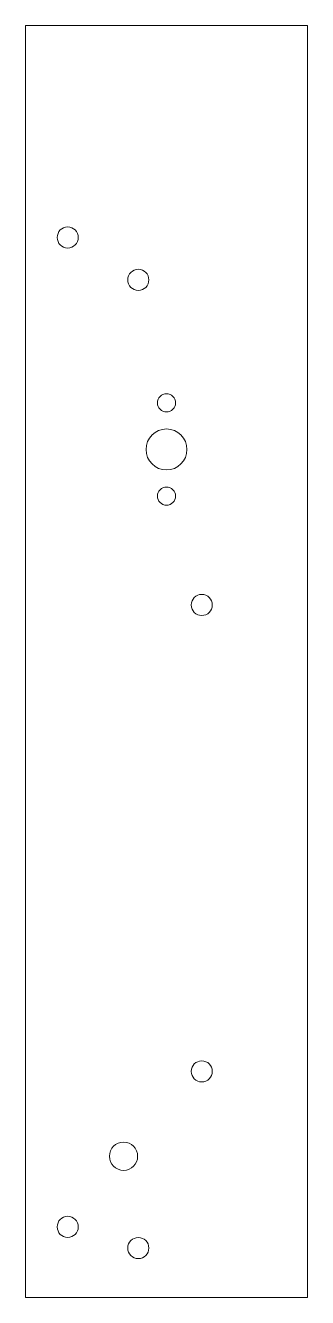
# Model space of a CAD drawing. Header units: inches. Extents: x -2 to 0, y 0 to 9.
import ezdxf

# ---------------------------------------------------------------- set-up
doc = ezdxf.new("R2010")
doc.units = ezdxf.units.IN
doc.header["$MEASUREMENT"] = 0

msp = doc.modelspace()

# ---------------------------------------------------------------- linework, layer by layer
at = {"color": 7, "linetype": 'Continuous', "lineweight": 15}
for p, q in [((0, 9), (-2, 9)), ((-2, 9), (-2, 0)), ((0, 9), (0, 0)), ((0, 0), (-2, 0))]:
    msp.add_line(p, q, dxfattribs=at)
for centre, radius in [((-1.7, 7.5), 0.0747), ((-1.2, 7.2), 0.0748), ((-1, 6.33), 0.0643), ((-1, 6), 0.145), ((-1, 5.67), 0.0643), ((-0.75, 4.9), 0.0748), ((-0.75, 1.6), 0.0747), ((-1.3046, 1), 0.1), ((-1.7, 0.5), 0.0747), ((-1.2, 0.35), 0.0748)]:
    msp.add_circle(centre, radius, dxfattribs=at)

doc.saveas('drawing.dxf')
